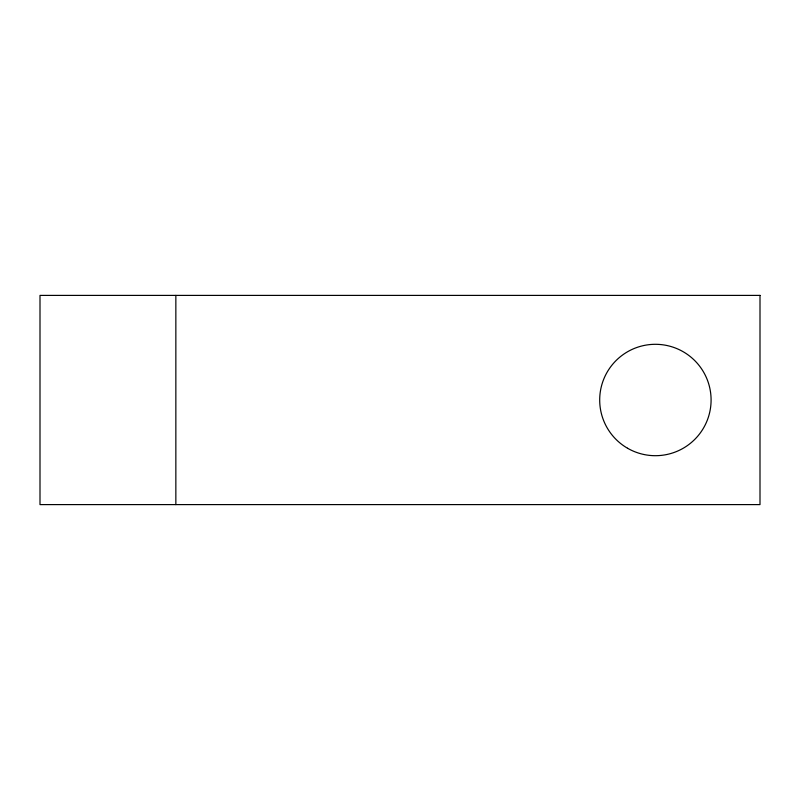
<?xml version="1.0" encoding="UTF-8"?>
<svg xmlns="http://www.w3.org/2000/svg" width="800" height="800" viewBox="0 0 800 800"><rect width="100%" height="100%" fill="white"/><g stroke="black" fill="none" stroke-linecap="round" stroke-linejoin="round"><path stroke-width="1.2" d="M175.85 295.4L175.85 504.6M760 295.4L40 295.4L40 504.6L760 504.6L760 295.4M627.55 448.24A55.7 55.7 0 0 0 711.09 400A55.7 55.7 0 0 0 627.55 351.76A55.7 55.7 0 0 0 627.55 448.24"/></g></svg>
